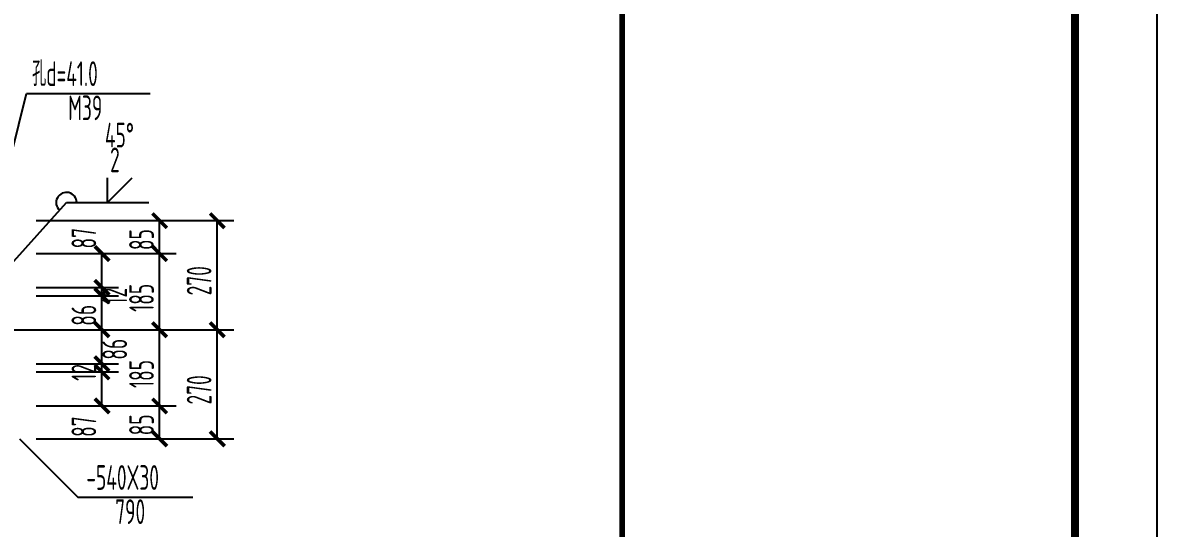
# Model space of a CAD drawing. Extents: x 9834882 to 10005569, y 1691670 to 2510806.
# Drawn here: x 9954639 to 9968419, y 1764323 to 1770463 of the extents above; entities that cross this region are included whole.
import ezdxf

# ---------------------------------------------------------------- set-up
doc = ezdxf.new("R2010")
doc.units = 0
doc.header["$LTSCALE"] = 1000
doc.header["$MEASUREMENT"] = 0
doc.layers.get('0').update_dxf_attribs({"linetype": 'CONTINUOUS'})
for name, color, linetype in [('10', 7, 'CONTINUOUS'), ('PP-PM-TK', 7, 'CONTINUOUS'), ('PUB_TITLE', 4, 'CONTINUOUS'), ('尺寸标注', 86, 'CONTINUOUS'), ('焊缝标注', 6, 'CONTINUOUS'), ('螺栓孔标注', 6, 'CONTINUOUS'), ('钢板标注', 6, 'CONTINUOUS')]:
    doc.layers.add(name, color=color, linetype=linetype)
doc.styles.add('TSSD_REIN', font='atssdeng.shx', dxfattribs={"width": 0.7, "bigfont": 'atssdchn.shx'})

# ---------------------------------------------------------------- blocks, each defined once
blk = doc.blocks.new('A2 TK 2019')
at = {"layer": 'PP-PM-TK', "color": 4, "const_width": 70}
blk.add_lwpolyline([(7035935, 2015184), (7041435, 2015184), (7041435, 1975184), (7035935, 1975184)], close=True, dxfattribs=at)

msp = doc.modelspace()

# ---------------------------------------------------------------- linework, layer by layer
at = {"layer": '10'}
msp.add_line((9950202.1, 1766734.4), (9955102.1, 1766734.4), dxfattribs=at)
at = {"layer": 'PUB_TITLE'}
msp.add_lwpolyline([(9894118.6, 1739982.3), (9968418.6, 1739982.3), (9968418.6, 1781982.3), (9894118.6, 1781982.3)], close=True, dxfattribs=at)
at = {"layer": 'PUB_TITLE', "const_width": 100}
msp.add_lwpolyline([(9896618.6, 1740982.3), (9967418.6, 1740982.3), (9967418.6, 1780982.3), (9896618.6, 1780982.3)], close=True, dxfattribs=at)
at = {"layer": '尺寸标注'}
for p, q in [((9954802.1, 1768059.4), (9956502.1, 1768059.4)), ((9954802.1, 1768059.4), (9957202.1, 1768059.4)), ((9956302.1, 1767659.4), (9956302.1, 1768059.4)), ((9957002.1, 1766734.4), (9957002.1, 1768059.4)), ((9954802.1, 1767659.4), (9955802.1, 1767659.4)), ((9954802.1, 1767659.4), (9956502.1, 1767659.4)), ((9954802.1, 1767659.4), (9956502.1, 1767659.4)), ((9955602.1, 1767246.9), (9955602.1, 1767659.4)), ((9956302.1, 1766734.4), (9956302.1, 1767659.4)), ((9954802.1, 1767246.9), (9955802.1, 1767246.9)), ((9954802.1, 1767246.9), (9955802.1, 1767246.9)), ((9955602.1, 1767146.9), (9955602.1, 1767246.9)), ((9954802.1, 1767146.9), (9955802.1, 1767146.9)), ((9954802.1, 1767146.9), (9955802.1, 1767146.9)), ((9955602.1, 1766734.4), (9955602.1, 1767146.9)), ((9954802.1, 1766734.4), (9955802.1, 1766734.4)), ((9954802.1, 1766734.4), (9955802.1, 1766734.4)), ((9954802.1, 1766734.4), (9956502.1, 1766734.4)), ((9954802.1, 1766734.4), (9956502.1, 1766734.4)), ((9954802.1, 1766734.4), (9957202.1, 1766734.4)), ((9954802.1, 1766734.4), (9957202.1, 1766734.4)), ((9955602.1, 1766321.9), (9955602.1, 1766734.4)), ((9956302.1, 1765809.4), (9956302.1, 1766734.4)), ((9957002.1, 1765409.4), (9957002.1, 1766734.4)), ((9954802.1, 1766321.9), (9955802.1, 1766321.9)), ((9954802.1, 1766321.9), (9955802.1, 1766321.9)), ((9955602.1, 1766221.9), (9955602.1, 1766321.9)), ((9954802.1, 1766221.9), (9955802.1, 1766221.9)), ((9954802.1, 1766221.9), (9955802.1, 1766221.9)), ((9955602.1, 1765809.4), (9955602.1, 1766221.9)), ((9954802.1, 1765809.4), (9955802.1, 1765809.4)), ((9954802.1, 1765809.4), (9956502.1, 1765809.4)), ((9954802.1, 1765809.4), (9956502.1, 1765809.4)), ((9956302.1, 1765409.4), (9956302.1, 1765809.4)), ((9954802.1, 1765409.4), (9956502.1, 1765409.4)), ((9954802.1, 1765409.4), (9957202.1, 1765409.4))]:
    msp.add_line(p, q, dxfattribs=at)
at = {"layer": '尺寸标注', "const_width": 45}
for points in [[(9956213.7, 1768147.8), (9956390.4, 1767971)], [(9956913.7, 1768147.8), (9957090.4, 1767971)], [(9955513.7, 1767747.8), (9955690.4, 1767571)], [(9956213.7, 1767747.8), (9956390.4, 1767571)], [(9956213.7, 1767747.8), (9956390.4, 1767571)], [(9955513.7, 1767335.3), (9955690.4, 1767158.5)], [(9955513.7, 1767335.3), (9955690.4, 1767158.5)], [(9955513.7, 1767235.3), (9955690.4, 1767058.5)], [(9955513.7, 1767235.3), (9955690.4, 1767058.5)], [(9955513.7, 1766822.8), (9955690.4, 1766646)], [(9955513.7, 1766822.8), (9955690.4, 1766646)], [(9956213.7, 1766822.8), (9956390.4, 1766646)], [(9956213.7, 1766822.8), (9956390.4, 1766646)], [(9956913.7, 1766822.8), (9957090.4, 1766646)], [(9956913.7, 1766822.8), (9957090.4, 1766646)], [(9955513.7, 1766410.3), (9955690.4, 1766233.5)], [(9955513.7, 1766410.3), (9955690.4, 1766233.5)], [(9955513.7, 1766310.3), (9955690.4, 1766133.5)], [(9955513.7, 1766310.3), (9955690.4, 1766133.5)], [(9955513.7, 1765897.8), (9955690.4, 1765721)], [(9956213.7, 1765897.8), (9956390.4, 1765721)], [(9956213.7, 1765897.8), (9956390.4, 1765721)], [(9956213.7, 1765497.8), (9956390.4, 1765321)], [(9956913.7, 1765497.8), (9957090.4, 1765321)]]:
    msp.add_lwpolyline(points, dxfattribs=at)
at = {"layer": '焊缝标注'}
for p, q in [((9955670.1, 1768278.1), (9955670.1, 1768578.1)), ((9955670.1, 1768278.1), (9955970.1, 1768578.1)), ((9953777.1, 1766734.4), (9955170.1, 1768278.1)), ((9955170.1, 1768278.1), (9956170.1, 1768278.1))]:
    msp.add_line(p, q, dxfattribs=at)
msp.add_arc((9955170.1, 1768278.1), 125, 0, 227.93635, dxfattribs=at)
at = {"layer": '螺栓孔标注'}
for p, q in [((9954202.1, 1767659.4), (9954686.2, 1769604.2)), ((9954686.2, 1769604.2), (9956186.2, 1769604.2))]:
    msp.add_line(p, q, dxfattribs=at)
at = {"layer": '钢板标注'}
for p, q in [((9954602.1, 1765409.4), (9955307.2, 1764700.3)), ((9955307.2, 1764700.3), (9956707.2, 1764700.3))]:
    msp.add_line(p, q, dxfattribs=at)

# ---------------------------------------------------------------- block references
msp.add_blockref('A2 TK 2019', (2925983.4, -234201.5))

# ---------------------------------------------------------------- texts
at = {"layer": '尺寸标注', "style": 'TSSD_REIN', "width": 0.6}
for s, p in [('87', (9955532.1, 1767720.6)), ('85', (9956232.1, 1767701.9)), ('270', (9956932.1, 1767151.9)), ('185', (9956232.1, 1766951.9)), ('12', (9955907.1, 1767039.4)), ('86', (9955532.1, 1766783.1)), ('86', (9955907.1, 1766370.6)), ('12', (9955532.1, 1766114.4)), ('185', (9956232.1, 1766026.9)), ('270', (9956932.1, 1765826.9)), ('87', (9955532.1, 1765433.1)), ('85', (9956232.1, 1765451.9))]:
    msp.add_text(s, height=300, rotation=90, dxfattribs=at).set_placement(p)
at = {"layer": '焊缝标注', "style": 'TSSD_REIN', "width": 0.6}
for s, p in [('45°', (9955637.6, 1768948.1)), ('2', (9955700.1, 1768648.1))]:
    msp.add_text(s, height=300, dxfattribs=at).set_placement(p)
at = {"layer": '螺栓孔标注', "style": 'TSSD_REIN', "width": 0.6}
for s, p in [('孔d=41.0', (9954753.7, 1769694.2)), ('M39', (9955191.2, 1769279.2))]:
    msp.add_text(s, height=300, dxfattribs=at).set_placement(p)
at = {"layer": '钢板标注', "style": 'TSSD_REIN', "width": 0.6}
for s, p in [('-540X30', (9955412.2, 1764790.3)), ('790', (9955762.2, 1764375.3))]:
    msp.add_text(s, height=300, dxfattribs=at).set_placement(p)

doc.saveas('drawing.dxf')
